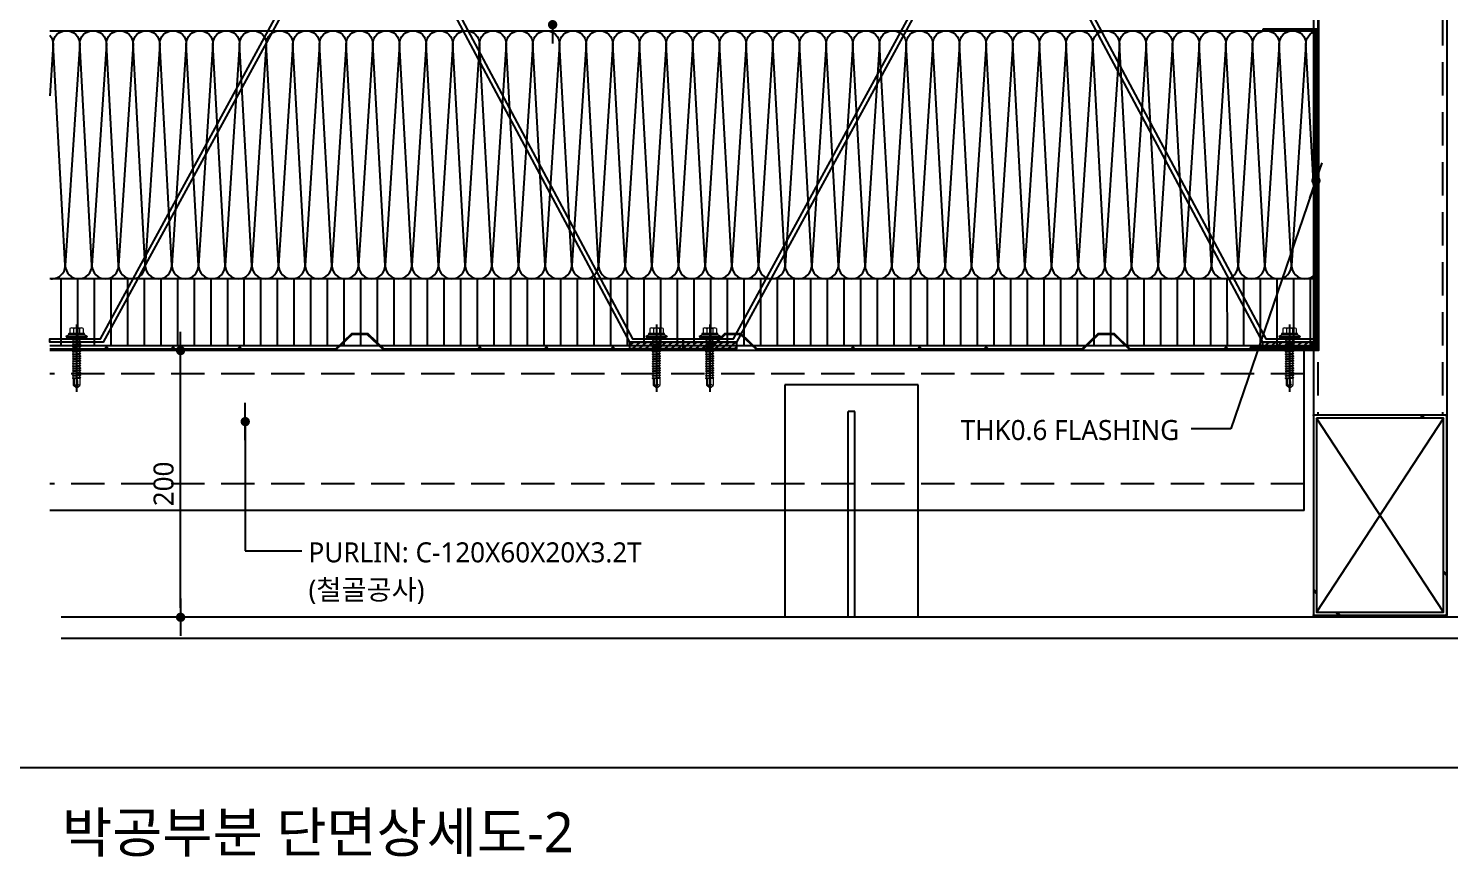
# Model space of a CAD drawing. Header units: millimetres. Extents: x -1365 to 31821, y 84 to 2865.
# Drawn here: x 29822 to 30888, y 1518 to 2139 of the extents above; entities that cross this region are included whole.
import ezdxf
from ezdxf.enums import TextEntityAlignment as Align

# ---------------------------------------------------------------- set-up
doc = ezdxf.new("R2010")
doc.units = ezdxf.units.MM
doc.header["$LTSCALE"] = 10
doc.linetypes.add('CEN', pattern=[62, 60, -1, 0, -1])
doc.linetypes.add('HID', pattern=[0.375, 0.25, -0.125])
doc.layers.get('DEFPOINTS').update_dxf_attribs({"color": 137})
for name, color, linetype in [('1', 7, 'Continuous'), ('2SEC', 2, 'Continuous'), ('3', 3, 'Continuous'), ('4', 4, 'Continuous'), ('[]단열재', 8, 'Continuous'), ('A-ELE-8', 8, 'Continuous'), ('AA-CLXK-CNTL(BLBR)', 11, 'CEN'), ('AA-DETL-STEL', 7, 'Continuous'), ('AA-ELEV-PCN8', 8, 'Continuous'), ('DIM', 7, 'Continuous'), ('DM', 7, 'Continuous'), ('steel', 3, 'Continuous'), ('SYM-LEAD', 6, 'Continuous'), ('TEXT', 3, 'Continuous')]:
    doc.layers.add(name, color=color, linetype=linetype)
doc.layers.add('SCREW', color=9, linetype='Continuous', lineweight=5)
doc.styles.add('맑은고딕', font='malgun.ttf')
doc.styles.add('스타일1', font='malgun.ttf')
doc.dimstyles.new('GAUN-10', dxfattribs={"dimscale": 10, "dimtxt": 1.5, "dimasz": 0.7, "dimexe": 1, "dimexo": 1, "dimgap": 0.5, "dimtad": 1, "dimdec": 0, "dimzin": 1, "dimdsep": 46, "dimlunit": 6, "dimtxsty": '맑은고딕', "dimblk": 'CJDOT', "dimcen": 0.09, "dimdle": 1, "dimclrd": 256, "dimclre": 256, "dimclrt": 3, "dimadec": 0, "dimazin": 0, "dimtfac": 1, "dimtdec": 0, "dimtix": 1, "dimtmove": 2, "dimatfit": 3, "dimldrblk": 'CJDOT', "dimfxl": 1, "dimtolj": 1, "dimtzin": 1, "dimarcsym": 0})

# ---------------------------------------------------------------- blocks, each defined once
blk = doc.blocks.new('CJDOT')
blk.add_line((-2, 0), (2, 0))
at = {"const_width": 0.5}
blk.add_lwpolyline([(-0.25, 0, 1), (0.25, 0, 1)], format="xyb", close=True, dxfattribs=at)
blk = doc.blocks.new('dsgfdsgsfdgfdsgsdfgfdsg')
at = {"layer": 'AA-CLXK-CNTL(BLBR)', "color": 1}
blk.add_line((-48395.6, -8302.7), (-48395.6, -8353), dxfattribs=at)
at = {"layer": 'SCREW', "color": 8}
for p, q in [((-48400.6, -8305.7), (-48400.6, -8309.4)), ((-48399.3, -8305.2), (-48392, -8305.2)), ((-48397.9, -8305.7), (-48397.9, -8309.4)), ((-48393.4, -8305.7), (-48393.4, -8309.4)), ((-48390.6, -8305.7), (-48390.6, -8309.4)), ((-48403.6, -8311.4), (-48401.1, -8310.2)), ((-48403.6, -8311.4), (-48387.6, -8311.4)), ((-48403.6, -8311.4), (-48403.3, -8312.2)), ((-48388, -8312.2), (-48403.3, -8312.2)), ((-48398.8, -8314.1), (-48392.5, -8313.6)), ((-48398.8, -8314.1), (-48398.1, -8313.7)), ((-48398.8, -8314.1), (-48398.1, -8314.4)), ((-48398.8, -8315.9), (-48392.5, -8315.4)), ((-48398.8, -8315.9), (-48398.1, -8315.5)), ((-48398.8, -8315.9), (-48398.1, -8316.2)), ((-48398.1, -8313.7), (-48398.1, -8312.2)), ((-48398.1, -8313.7), (-48393.2, -8313.2)), ((-48398.1, -8314.4), (-48393.2, -8313.9)), ((-48398.1, -8315.5), (-48398.1, -8314.4)), ((-48398.1, -8315.5), (-48398.1, -8314.4)), ((-48398.1, -8315.5), (-48393.2, -8315)), ((-48398.1, -8316.2), (-48393.2, -8315.7)), ((-48398.1, -8317.3), (-48398.1, -8316.2)), ((-48398.1, -8317.3), (-48398.1, -8316.2)), ((-48393.2, -8313.2), (-48393.2, -8312.2)), ((-48392.5, -8313.6), (-48393.2, -8313.2)), ((-48392.5, -8313.6), (-48393.2, -8313.9)), ((-48393.2, -8315), (-48393.2, -8313.9)), ((-48393.2, -8315), (-48393.2, -8313.9)), ((-48392.5, -8315.4), (-48393.2, -8315)), ((-48392.5, -8315.4), (-48393.2, -8315.7)), ((-48393.2, -8316.8), (-48393.2, -8315.7)), ((-48393.2, -8316.8), (-48393.2, -8315.7)), ((-48387.6, -8311.4), (-48390.1, -8310.2)), ((-48387.6, -8311.4), (-48388, -8312.2)), ((-48398.8, -8317.7), (-48392.5, -8317.2)), ((-48398.8, -8317.7), (-48398.1, -8317.3)), ((-48398.8, -8317.7), (-48398.1, -8318)), ((-48398.8, -8319.5), (-48392.5, -8319)), ((-48398.8, -8319.5), (-48398.1, -8319.1)), ((-48398.8, -8319.5), (-48398.1, -8319.8)), ((-48398.8, -8321.3), (-48392.5, -8320.8)), ((-48398.8, -8321.3), (-48398.1, -8320.9)), ((-48398.8, -8321.3), (-48398.1, -8321.6)), ((-48398.8, -8323.1), (-48392.5, -8322.6)), ((-48398.8, -8323.1), (-48398.1, -8322.7)), ((-48398.8, -8323.1), (-48398.1, -8323.4)), ((-48398.8, -8324.9), (-48392.5, -8324.4)), ((-48398.8, -8324.9), (-48398.1, -8324.5)), ((-48398.8, -8324.9), (-48398.1, -8325.2)), ((-48398.8, -8326.7), (-48392.5, -8326.2)), ((-48398.8, -8326.7), (-48398.1, -8326.3)), ((-48398.8, -8326.7), (-48398.1, -8327)), ((-48398.1, -8317.3), (-48393.2, -8316.8)), ((-48398.1, -8318), (-48393.2, -8317.5)), ((-48398.1, -8320.9), (-48398.1, -8318)), ((-48398.1, -8319.1), (-48398.1, -8318)), ((-48398.1, -8319.1), (-48393.2, -8318.6)), ((-48398.1, -8319.8), (-48393.2, -8319.3)), ((-48398.1, -8320.9), (-48398.1, -8319.8)), ((-48398.1, -8320.9), (-48393.2, -8320.4)), ((-48398.1, -8321.6), (-48393.2, -8321.1)), ((-48398.1, -8322.7), (-48398.1, -8321.6)), ((-48398.1, -8322.7), (-48393.2, -8322.2)), ((-48398.1, -8323.4), (-48393.2, -8322.9)), ((-48398.1, -8324.5), (-48398.1, -8323.4)), ((-48398.1, -8324.5), (-48393.2, -8324)), ((-48398.1, -8325.2), (-48393.2, -8324.7)), ((-48398.1, -8326.3), (-48398.1, -8325.2)), ((-48398.1, -8326.3), (-48393.2, -8325.8)), ((-48398.1, -8327), (-48393.2, -8326.5)), ((-48398.1, -8328.1), (-48398.1, -8327)), ((-48392.5, -8317.2), (-48393.2, -8316.8)), ((-48392.5, -8317.2), (-48393.2, -8317.5)), ((-48393.2, -8318.6), (-48393.2, -8317.5)), ((-48393.2, -8318.6), (-48393.2, -8317.5)), ((-48392.5, -8319), (-48393.2, -8318.6)), ((-48392.5, -8319), (-48393.2, -8319.3)), ((-48393.2, -8320.4), (-48393.2, -8319.3)), ((-48393.2, -8320.4), (-48393.2, -8319.3)), ((-48392.5, -8320.8), (-48393.2, -8320.4)), ((-48392.5, -8320.8), (-48393.2, -8321.1)), ((-48393.2, -8322.2), (-48393.2, -8321.1)), ((-48392.5, -8322.6), (-48393.2, -8322.2)), ((-48392.5, -8322.6), (-48393.2, -8322.9)), ((-48393.2, -8324), (-48393.2, -8322.9)), ((-48392.5, -8324.4), (-48393.2, -8324)), ((-48392.5, -8324.4), (-48393.2, -8324.7)), ((-48393.2, -8325.8), (-48393.2, -8324.7)), ((-48392.5, -8326.2), (-48393.2, -8325.8)), ((-48392.5, -8326.2), (-48393.2, -8326.5)), ((-48393.2, -8327.6), (-48393.2, -8326.5)), ((-48398.8, -8328.5), (-48392.5, -8328)), ((-48398.8, -8328.5), (-48398.1, -8328.1)), ((-48398.8, -8328.5), (-48398.1, -8328.8)), ((-48398.8, -8330.3), (-48392.5, -8329.8)), ((-48398.8, -8330.3), (-48398.1, -8329.9)), ((-48398.8, -8330.3), (-48398.1, -8330.6)), ((-48398.8, -8332.1), (-48392.5, -8331.6)), ((-48398.8, -8332.1), (-48398.1, -8331.7)), ((-48398.8, -8332.1), (-48398.1, -8332.4)), ((-48398.8, -8333.9), (-48392.5, -8333.4)), ((-48398.8, -8333.9), (-48398.1, -8333.5)), ((-48398.8, -8333.9), (-48398.1, -8334.2)), ((-48398.8, -8335.7), (-48392.5, -8335.2)), ((-48398.8, -8335.7), (-48398.1, -8335.3)), ((-48398.8, -8335.7), (-48398.1, -8336)), ((-48398.8, -8337.5), (-48392.5, -8337)), ((-48398.8, -8337.5), (-48398.1, -8337.1)), ((-48398.8, -8337.5), (-48398.1, -8337.8)), ((-48398.1, -8328.1), (-48393.2, -8327.6)), ((-48398.1, -8328.8), (-48393.2, -8328.3)), ((-48398.1, -8329.9), (-48398.1, -8328.8)), ((-48398.1, -8329.9), (-48393.2, -8329.4)), ((-48398.1, -8330.6), (-48393.2, -8330.1)), ((-48398.1, -8331.7), (-48398.1, -8330.6)), ((-48398.1, -8331.7), (-48393.2, -8331.2)), ((-48398.1, -8332.4), (-48393.2, -8331.9)), ((-48398.1, -8333.5), (-48398.1, -8332.4)), ((-48398.1, -8333.5), (-48393.2, -8333)), ((-48398.1, -8334.2), (-48393.2, -8333.7)), ((-48398.1, -8335.3), (-48398.1, -8334.2)), ((-48398.1, -8335.3), (-48393.2, -8334.8)), ((-48398.1, -8336), (-48393.2, -8335.5)), ((-48398.1, -8337.1), (-48398.1, -8336)), ((-48398.1, -8337.1), (-48393.2, -8336.6)), ((-48398.1, -8337.8), (-48393.2, -8337.3)), ((-48398.1, -8338.9), (-48398.1, -8337.8)), ((-48392.5, -8328), (-48393.2, -8327.6)), ((-48392.5, -8328), (-48393.2, -8328.3)), ((-48393.2, -8329.4), (-48393.2, -8328.3)), ((-48392.5, -8329.8), (-48393.2, -8329.4)), ((-48392.5, -8329.8), (-48393.2, -8330.1)), ((-48393.2, -8331.2), (-48393.2, -8330.1)), ((-48392.5, -8331.6), (-48393.2, -8331.2)), ((-48392.5, -8331.6), (-48393.2, -8331.9)), ((-48393.2, -8333), (-48393.2, -8331.9)), ((-48392.5, -8333.4), (-48393.2, -8333)), ((-48392.5, -8333.4), (-48393.2, -8333.7)), ((-48393.2, -8334.8), (-48393.2, -8333.7)), ((-48392.5, -8335.2), (-48393.2, -8334.8)), ((-48392.5, -8335.2), (-48393.2, -8335.5)), ((-48393.2, -8336.6), (-48393.2, -8335.5)), ((-48392.5, -8337), (-48393.2, -8336.6)), ((-48392.5, -8337), (-48393.2, -8337.3)), ((-48393.2, -8338.4), (-48393.2, -8337.3)), ((-48398.8, -8339.3), (-48392.5, -8338.8)), ((-48398.8, -8339.3), (-48398.1, -8338.9)), ((-48398.8, -8339.3), (-48398.1, -8339.6)), ((-48398.8, -8341.1), (-48392.5, -8340.6)), ((-48398.8, -8341.1), (-48398.1, -8340.7)), ((-48398.8, -8341.1), (-48398.1, -8341.4)), ((-48398.8, -8342.9), (-48392.5, -8342.4)), ((-48398.8, -8342.9), (-48398.1, -8342.5)), ((-48398.8, -8342.9), (-48398.1, -8343.2)), ((-48398.1, -8338.9), (-48393.2, -8338.4)), ((-48398.1, -8339.6), (-48393.2, -8339.1)), ((-48398.1, -8340.7), (-48398.1, -8339.6)), ((-48398.1, -8340.7), (-48393.2, -8340.2)), ((-48398.1, -8341.4), (-48393.2, -8340.9)), ((-48398.1, -8342.5), (-48398.1, -8341.4)), ((-48398.1, -8342.5), (-48393.2, -8342)), ((-48398.1, -8343.2), (-48397, -8343.1)), ((-48397.9, -8348.4), (-48397.9, -8343.2)), ((-48397.9, -8343.2), (-48397.9, -8343.2)), ((-48397.4, -8344), (-48397.9, -8344.2)), ((-48395.6, -8350.2), (-48397.9, -8348.4)), ((-48397.8, -8348.2), (-48397.8, -8344.1)), ((-48395.6, -8350.2), (-48397.8, -8348.2)), ((-48397, -8343.1), (-48397.4, -8344)), ((-48397.4, -8344), (-48397.4, -8347.4)), ((-48397.4, -8347.4), (-48395.6, -8350.2)), ((-48396, -8343), (-48393.1, -8342.7)), ((-48394.8, -8347.2), (-48395.6, -8350.2)), ((-48395.6, -8350.2), (-48393.1, -8348.4)), ((-48394.8, -8347.2), (-48393.1, -8348.4)), ((-48392.5, -8338.8), (-48393.2, -8338.4)), ((-48392.5, -8338.8), (-48393.2, -8339.1)), ((-48393.2, -8340.2), (-48393.2, -8339.1)), ((-48392.5, -8340.6), (-48393.2, -8340.2)), ((-48392.5, -8340.6), (-48393.2, -8340.9)), ((-48393.2, -8342), (-48393.2, -8340.9)), ((-48392.5, -8342.4), (-48393.2, -8342)), ((-48392.5, -8342.4), (-48393.1, -8342.7)), ((-48393.1, -8342.7), (-48393.1, -8348.4))]:
    blk.add_line(p, q, dxfattribs=at)
blk.add_lwpolyline([(-48389.6, -8310), (-48389.6, -8309.5, 0.414214), (-48389.8, -8309.4), (-48400.6, -8309.4), (-48401.5, -8309.4, 0.414214), (-48401.6, -8309.5), (-48401.6, -8310, 0.414214), (-48401.5, -8310.2), (-48389.8, -8310.2, 0.414214)], format="xyb", close=True, dxfattribs=at)
for centre, radius, start, end in [((-48399.3, -8307.2), 2.07, 48.3968, 131.6032), ((-48395.6, -8310.3), 5.11, 63.8596, 116.1404), ((-48392, -8307.2), 2.07, 48.3968, 131.6032), ((-48396.3, -8344.4), 1.41, 2.6881, 120.338), ((-48405, -8346.3), 10.3, 354.5451, 11.0231)]:
    blk.add_arc(centre, radius, start, end, dxfattribs=at)
blk = doc.blocks.new('*D346')
at = {"layer": 'DEFPOINTS', "color": 0, "transparency": 16777216}
for p in [(29936.2, 1897.6), (29952.6, 1897.6), (29969.9, 1697.6)]:
    blk.add_point(p, dxfattribs=at)
at = {"layer": 'DIM', "lineweight": -2, "transparency": 16777216}
for p, q in [((29942.6, 1897.6), (29926.2, 1897.6)), ((29936.2, 1704.6), (29936.2, 1890.6)), ((29959.9, 1697.6), (29926.2, 1697.6))]:
    blk.add_line(p, q, dxfattribs=at)
at = {"layer": 'DIM', "lineweight": -2, "transparency": 16777216, "xscale": 7, "yscale": 7, "zscale": 7}
for p, rotation in [((29936.2, 1897.6), 90), ((29936.2, 1697.6), 270)]:
    blk.add_blockref('CJDOT', p, dxfattribs=dict(at, rotation=rotation))
at = {"layer": 'DIM', "color": 3, "transparency": 16777216, "insert": (29923.5, 1797.6), "char_height": 15, "attachment_point": 5, "rotation": 90, "style": '맑은고딕'}
blk.add_mtext('\\A1;200', dxfattribs=at)

msp = doc.modelspace()

# ---------------------------------------------------------------- hatches: boundary and pattern name
at = {"layer": '1'}
h = msp.add_hatch(dxfattribs=at)
h.set_pattern_fill('ANSI31', color=256, angle=-4.1743)
h.set_pattern_definition([(40.825725986, (-5328401.6257, 6556799.09), (-2.0756893693, 2.4025275528), [])])
h.paths.add_polyline_path([(30313.2, 1903.9), (30313.2, 1898.9), (30273.2, 1898.9), (30273.2, 1903.9)])
h = msp.add_hatch(dxfattribs=at)
h.set_pattern_fill('ANSI31', color=256, angle=-4.1743)
h.set_pattern_definition([(40.825725986, (-5328441.6257, 6556799.09), (-2.0756893693, 2.4025275528), [])])
h.paths.add_polyline_path([(30353.2, 1903.9), (30353.2, 1898.9), (30313.2, 1898.9), (30313.2, 1903.9)])
h = msp.add_hatch(dxfattribs=at)
h.set_pattern_fill('ANSI31', color=256, angle=-4.1743)
h.set_pattern_definition([(40.825725986, (-5328876.6257, 6556799.09), (-2.0756893693, 2.4025275528), [])])
h.paths.add_polyline_path([(30788.2, 1903.9), (30788.2, 1898.9), (30748.2, 1898.9), (30748.2, 1903.9)])
at = {"layer": '[]단열재'}
h = msp.add_hatch(dxfattribs=at)
h.set_pattern_fill('ANSI31', color=256, scale=100, angle=45)
h.set_pattern_definition([(90, (-6305265.989, 3395869.611), (-12.5, 3e-15), [])])
h.paths.add_polyline_path([(30788.2, 1951.4), (30788.2, 1901.4), (29838, 1901.4), (29838, 1951.4)])

# ---------------------------------------------------------------- linework, layer by layer
for p, q in [((30786.1, 2601.3, 0), (30786.1, 1699.2, 0)), ((30886.1, 2601.3, 0), (30886.1, 1699.2, 0)), ((30779.2, 1897.6), (29838, 1897.6)), ((30779.2, 1777.6), (29838, 1777.6)), ((27987.7, 1585), (31424.6, 1585))]:
    msp.add_line(p, q)
at = {"linetype": 'HID', "ltscale": 10}
for p, q in [((30789.3, 2601.3, 0), (30789.3, 1849.2, 0)), ((30882.9, 2601.3, 0), (30882.9, 1849.2, 0)), ((30779.2, 1880.2), (29838, 1880.2)), ((30779.2, 1797.6), (29838, 1797.6))]:
    msp.add_line(p, q, dxfattribs=at)
at = {"color": 2}
for p, q in [((31326.1, 1697.6), (29846.7, 1697.6)), ((30976.1, 1681.6), (29846.7, 1681.6))]:
    msp.add_line(p, q, dxfattribs=at)
at = {"layer": '1'}
for points in [[(30313.2, 1903.9), (30313.2, 1898.9), (30273.2, 1898.9), (30273.2, 1903.9)], [(30353.2, 1903.9), (30353.2, 1898.9), (30313.2, 1898.9), (30313.2, 1903.9)], [(30788.2, 1903.9), (30788.2, 1898.9), (30748.2, 1898.9), (30748.2, 1903.9)]]:
    msp.add_lwpolyline(points, close=True, dxfattribs=at)
at = {"layer": '2SEC'}
for points in [[(30789.9, 2325.1), (30789.9, 1897.7), (30706.4, 1897.7)], [(29838, 1898.9), (29879.2, 1898.9), (29880.6, 1900.3), (29882, 1898.9), (29929.2, 1898.9), (29930.6, 1900.3), (29932, 1898.9), (29979.2, 1898.9), (29980.6, 1900.3), (29982, 1898.9), (30052.7, 1898.9), (30064.6, 1910.3), (30070.6, 1910.3), (30076.6, 1910.3), (30088.6, 1898.8), (30088.2, 1898.3), (30076.3, 1909.7), (30070.6, 1909.7), (30064.8, 1909.7), (30053, 1898.3), (29981.7, 1898.3), (29980.6, 1899.5), (29979.4, 1898.3), (29931.7, 1898.3), (29930.6, 1899.5), (29929.4, 1898.3), (29881.7, 1898.3), (29880.6, 1899.5), (29879.4, 1898.3), (29838, 1898.3)], [(30788.2, 1898.3), (30771.7, 1898.3), (30770.6, 1899.5), (30769.4, 1898.3), (30721.7, 1898.3), (30720.6, 1899.5), (30719.4, 1898.3), (30648.2, 1898.3), (30636.3, 1909.7), (30630.6, 1909.7), (30624.8, 1909.7), (30613, 1898.3), (30541.7, 1898.3), (30540.6, 1899.5), (30539.4, 1898.3), (30491.7, 1898.3), (30490.6, 1899.5), (30489.4, 1898.3), (30441.7, 1898.3), (30440.6, 1899.5), (30439.4, 1898.3), (30368.2, 1898.3), (30356.3, 1909.7), (30350.6, 1909.7), (30344.8, 1909.7), (30333, 1898.3), (30261.7, 1898.3), (30260.6, 1899.5), (30259.4, 1898.3), (30211.7, 1898.3), (30210.6, 1899.5), (30209.4, 1898.3), (30161.7, 1898.3), (30160.6, 1899.5), (30159.4, 1898.3), (30088.2, 1898.3), (30076.3, 1909.7), (30070.6, 1909.7), (30064.8, 1909.7), (30053, 1898.3), (30052.6, 1898.8), (30064.6, 1910.3), (30070.6, 1910.3), (30076.6, 1910.3), (30088.4, 1898.9), (30159.2, 1898.9), (30160.6, 1900.3), (30162, 1898.9), (30209.2, 1898.9), (30210.6, 1900.3), (30212, 1898.9), (30259.2, 1898.9), (30260.6, 1900.3), (30262, 1898.9), (30332.7, 1898.9), (30344.6, 1910.3), (30350.6, 1910.3), (30356.6, 1910.3), (30368.4, 1898.9), (30439.2, 1898.9), (30440.6, 1900.3), (30442, 1898.9), (30489.2, 1898.9), (30490.6, 1900.3), (30492, 1898.9), (30539.2, 1898.9), (30540.6, 1900.3), (30542, 1898.9), (30612.7, 1898.9), (30624.6, 1910.3), (30630.6, 1910.3), (30636.6, 1910.3), (30648.4, 1898.9), (30719.2, 1898.9), (30720.6, 1900.3), (30722, 1898.9), (30769.2, 1898.9), (30770.6, 1900.3), (30772, 1898.9), (30788.2, 1898.9)]]:
    msp.add_lwpolyline(points, dxfattribs=at)
at = {"layer": '3'}
for points in [[(30273.2, 1903.9), (30105.7, 2217.3), (30082.3, 2224.1), (30082.3, 2211.8), (30045.8, 2211.8), (29878.2, 1903.9), (29838.2, 1903.9), (29838.2, 1906.5), (29876.1, 1906.5), (30043.7, 2214.3), (30079.8, 2214.3), (30079.8, 2227.5), (30108.1, 2219.2), (30275.3, 1906.5), (30313.2, 1906.5), (30313.2, 1903.9), (30273.2, 1903.9)], [(30748.2, 1903.9), (30580.7, 2217.3), (30557.3, 2224.1), (30557.3, 2211.8), (30520.8, 2211.8), (30353.2, 1903.9), (30313.2, 1903.9), (30313.2, 1906.5), (30351.1, 1906.5), (30518.7, 2214.3), (30554.8, 2214.3), (30554.8, 2227.5), (30583.1, 2219.2), (30750.3, 1906.5), (30788.2, 1906.5), (30788.2, 1903.9), (30748.2, 1903.9)]]:
    msp.add_lwpolyline(points, close=True, dxfattribs=at)
at = {"layer": '4'}
msp.add_lwpolyline([(30748.4, 2138.8), (30788.9, 2138.8), (30788.9, 1898.9), (30738.9, 1898.9), (30738.9, 1899.9), (30787.9, 1899.9), (30787.9, 2137.8), (30748.4, 2137.8)], close=True, dxfattribs=at)
at = {"layer": '[]단열재'}
msp.add_line((29838, 2137.4), (30787.9, 2137.4), dxfattribs=at)
for points in [[(29838, 1951.6, 0.466242), (29849.7, 1961.4), (29840.5, 2127.4, -1), (29860.5, 2127.4), (29849.7, 1961.4, 1), (29869.7, 1961.4), (29860.5, 2127.4, -1), (29880.5, 2127.4), (29869.7, 1961.4, 1), (29889.7, 1961.4), (29880.5, 2127.4, -1), (29900.5, 2127.4), (29889.7, 1961.4, 1), (29909.7, 1961.4), (29900.5, 2127.4)], [(29838, 2134.1, -0.183591), (29840.5, 2127.4), (29838, 2088.6)], [(29900.5, 2127.4, -1), (29920.5, 2127.4), (29909.7, 1961.4, 1), (29929.7, 1961.4), (29920.5, 2127.4, -1), (29940.5, 2127.4), (29929.7, 1961.4, 1), (29949.7, 1961.4), (29940.5, 2127.4, -1), (29960.5, 2127.4), (29949.7, 1961.4, 1), (29969.7, 1961.4), (29960.5, 2127.4, -1), (29980.5, 2127.4), (29969.7, 1961.4, 1), (29989.7, 1961.4), (29980.5, 2127.4, -1), (30000.5, 2127.4), (29989.7, 1961.4, 1), (30009.7, 1961.4), (30000.5, 2127.4, -1), (30020.5, 2127.4), (30009.7, 1961.4, 1), (30029.7, 1961.4), (30020.5, 2127.4, -1), (30040.5, 2127.4), (30029.7, 1961.4, 1), (30049.7, 1961.4), (30040.5, 2127.4, -1), (30060.5, 2127.4), (30049.7, 1961.4, 1), (30069.7, 1961.4), (30060.5, 2127.4)], [(30060.5, 2127.4, -1), (30080.5, 2127.4), (30069.7, 1961.4, 1), (30089.7, 1961.4), (30080.5, 2127.4, -1), (30100.5, 2127.4), (30089.7, 1961.4, 1), (30109.7, 1961.4), (30100.5, 2127.4, -1), (30120.5, 2127.4), (30109.7, 1961.4, 1), (30129.7, 1961.4), (30120.5, 2127.4, -1), (30140.5, 2127.4), (30129.7, 1961.4, 1), (30149.7, 1961.4), (30140.5, 2127.4, -1), (30160.5, 2127.4), (30149.7, 1961.4, 1), (30169.7, 1961.4), (30160.5, 2127.4, -1), (30180.5, 2127.4), (30169.7, 1961.4, 1), (30189.7, 1961.4), (30180.5, 2127.4, -1), (30200.5, 2127.4), (30189.7, 1961.4, 1), (30209.7, 1961.4), (30200.5, 2127.4, -1), (30220.5, 2127.4), (30209.7, 1961.4, 1), (30229.7, 1961.4), (30220.5, 2127.4)], [(30220.5, 2127.4, -1), (30240.5, 2127.4), (30229.7, 1961.4, 1), (30249.7, 1961.4), (30240.5, 2127.4, -1), (30260.5, 2127.4), (30249.7, 1961.4, 1), (30269.7, 1961.4), (30260.5, 2127.4, -1), (30280.5, 2127.4), (30269.7, 1961.4, 1), (30289.7, 1961.4), (30280.5, 2127.4, -1), (30300.5, 2127.4), (30289.7, 1961.4, 1), (30309.7, 1961.4), (30300.5, 2127.4, -1), (30320.5, 2127.4), (30309.7, 1961.4, 1), (30329.7, 1961.4), (30320.5, 2127.4, -1), (30340.5, 2127.4), (30329.7, 1961.4, 1), (30349.7, 1961.4), (30340.5, 2127.4, -1), (30360.5, 2127.4), (30349.7, 1961.4, 1), (30369.7, 1961.4), (30360.5, 2127.4, -1), (30380.5, 2127.4), (30369.7, 1961.4, 1), (30389.7, 1961.4), (30380.5, 2127.4)], [(30380.5, 2127.4, -1), (30400.5, 2127.4), (30389.7, 1961.4, 1), (30409.7, 1961.4), (30400.5, 2127.4, -1), (30420.5, 2127.4), (30409.7, 1961.4, 1), (30429.7, 1961.4), (30420.5, 2127.4, -1), (30440.5, 2127.4), (30429.7, 1961.4, 1), (30449.7, 1961.4), (30440.5, 2127.4, -1), (30460.5, 2127.4), (30449.7, 1961.4, 1), (30469.7, 1961.4), (30460.5, 2127.4, -1), (30480.5, 2127.4), (30469.7, 1961.4, 1), (30489.7, 1961.4), (30480.5, 2127.4, -1), (30500.5, 2127.4), (30489.7, 1961.4, 1), (30509.7, 1961.4), (30500.5, 2127.4, -1), (30520.5, 2127.4), (30509.7, 1961.4, 1), (30529.7, 1961.4), (30520.5, 2127.4, -1), (30540.5, 2127.4), (30529.7, 1961.4, 1), (30549.7, 1961.4), (30540.5, 2127.4)], [(30540.5, 2127.4, -1), (30560.5, 2127.4), (30549.7, 1961.4, 1), (30569.7, 1961.4), (30560.5, 2127.4, -1), (30580.5, 2127.4), (30569.7, 1961.4, 1), (30589.7, 1961.4), (30580.5, 2127.4, -1), (30600.5, 2127.4), (30589.7, 1961.4, 1), (30609.7, 1961.4), (30600.5, 2127.4, -1), (30620.5, 2127.4), (30609.7, 1961.4, 1), (30629.7, 1961.4), (30620.5, 2127.4, -1), (30640.5, 2127.4), (30629.7, 1961.4, 1), (30649.7, 1961.4), (30640.5, 2127.4, -1), (30660.5, 2127.4), (30649.7, 1961.4, 1), (30669.7, 1961.4), (30660.5, 2127.4, -1), (30680.5, 2127.4), (30669.7, 1961.4, 1), (30689.7, 1961.4), (30680.5, 2127.4, -1), (30700.5, 2127.4), (30689.7, 1961.4, 1), (30709.7, 1961.4), (30700.5, 2127.4)], [(30700.5, 2127.4, -1), (30720.5, 2127.4), (30709.7, 1961.4, 1), (30729.7, 1961.4), (30720.5, 2127.4, -1), (30740.5, 2127.4), (30729.7, 1961.4, 1), (30749.7, 1961.4), (30740.5, 2127.4, -1), (30760.5, 2127.4), (30749.7, 1961.4, 1), (30769.7, 1961.4), (30760.5, 2127.4, -1), (30780.5, 2127.4), (30769.7, 1961.4, 1), (30789.7, 1961.4), (30780.5, 2127.4, -0.339222), (30787.9, 2137.1, -0.339222)]]:
    msp.add_lwpolyline(points, format="xyb", dxfattribs=at)
msp.add_lwpolyline([(29838, 1901.4), (30788.2, 1901.4), (30788.2, 1951.4), (29838, 1951.4)], dxfattribs=at)
at = {"layer": 'A-ELE-8', "color": 2}
for p, q in [((30489.5, 1871.8), (30389.5, 1871.8)), ((30389.5, 1871.8), (30389.5, 1697.6)), ((30489.5, 1697.6), (30489.5, 1871.8)), ((30437, 1697.6), (30437, 1851.8)), ((30442, 1851.8), (30437, 1851.8)), ((30442, 1697.6), (30442, 1851.8))]:
    msp.add_line(p, q, dxfattribs=at)
at = {"layer": 'AA-DETL-STEL'}
for p, q in [((30868.4, 1846.9, 0), (30866.1, 1849.2, 0)), ((30869.7, 1846.9, 0), (30867.4, 1849.2, 0)), ((30886.1, 1730, 0), (30883.8, 1732.3, 0)), ((30886.1, 1728.7, 0), (30883.8, 1731, 0)), ((30788.4, 1716.4, 0), (30786.1, 1718.7, 0)), ((30788.4, 1715.2, 0), (30786.1, 1717.5, 0)), ((30804.9, 1699.2, 0), (30802.6, 1701.5, 0)), ((30806.1, 1699.2, 0), (30803.8, 1701.5, 0))]:
    msp.add_line(p, q, dxfattribs=at)
at = {"layer": 'AA-DETL-STEL', "elevation": 0}
msp.add_lwpolyline([(30787.1, 1849.2, 0.414214), (30786.1, 1848.2), (30786.1, 1700.2, 0.414214), (30787.1, 1699.2), (30885.1, 1699.2, 0.414214), (30886.1, 1700.2), (30886.1, 1848.2, 0.414214), (30885.1, 1849.2)], format="xyb", close=True, dxfattribs=at)
msp.add_lwpolyline([(30788.4, 1846.9), (30788.4, 1701.5), (30883.8, 1701.5), (30883.8, 1846.9)], close=True, dxfattribs=at)
at = {"layer": 'AA-ELEV-PCN8'}
for p, q in [((30883.8, 1846.9, 0), (30788.4, 1701.5, 0)), ((30883.8, 1701.5, 0), (30788.4, 1846.9, 0))]:
    msp.add_line(p, q, dxfattribs=at)
at = {"layer": 'DEFPOINTS', "elevation": 0}
msp.add_lwpolyline([(30886.1, 1849.2), (30786.1, 1849.2), (30786.1, 1699.2), (30886.1, 1699.2)], close=True, dxfattribs=at)
at = {"layer": 'DM'}
msp.add_line((30779.2, 1777.6), (30779.2, 1897.6), dxfattribs=at)
at = {"layer": 'steel'}
for p in [(30786.1, 1849.2, 0), (30886.1, 1849.2, 0), (30786.1, 1699.2, 0), (30886.1, 1699.2, 0)]:
    msp.add_point(p, dxfattribs=at)

# ---------------------------------------------------------------- block references
for p in [(78253.8, 10219.7), (78688.8, 10219.7), (78728.8, 10219.7), (79163.8, 10219.7), (79163.8, 10219.7)]:
    msp.add_blockref('dsgfdsgsfdgfdsgsdfgfdsg', p)

# ---------------------------------------------------------------- texts
at = {"layer": 'TEXT', "color": 3, "style": '스타일1'}
msp.add_text('THK0.6 FLASHING', height=15, dxfattribs=at).set_placement((30521.5, 1830.5))
for s, p in [('PURLIN: C-120X60X20X3.2T', (30032.2, 1746.3, 0)), ('(철골공사)', (30032.2, 1718.3, 0))]:
    msp.add_text(s, height=15, dxfattribs=at).set_placement(p, align=Align.MIDDLE_LEFT)
at = {"layer": 'TEXT', "style": '스타일1'}
msp.add_text('박공부분 단면상세도-2', height=30, dxfattribs=at).set_placement((29847.2, 1521.4))

# ---------------------------------------------------------------- dimensions: what is measured, and where the dimension line sits
at = {"layer": 'DIM'}
dim = msp.add_linear_dim(base=(29936.2, 1897.6), p1=(29969.9, 1697.6), p2=(29952.6, 1897.6), angle=90, dimstyle='GAUN-10', dxfattribs=at)
dim.commit()
dim.dimension.update_dxf_attribs({"geometry": '*D346', "text_midpoint": (29923.5, 1797.6)})

# ---------------------------------------------------------------- leaders
at = {"layer": 'SYM-LEAD'}
for points in [[(30215.3, 2141.9), (30215.3, 2353.4), (30174, 2353.4)], [(30788, 2025, 0), (30724.2, 1839, 0), (30694.3, 1839, 0)], [(29984.7, 1844.3, 0), (29984.7, 1747.5, 0), (30027.2, 1747.5, 0)]]:
    msp.add_leader(points, dimstyle='GAUN-10', dxfattribs=at)

doc.saveas('drawing.dxf')
